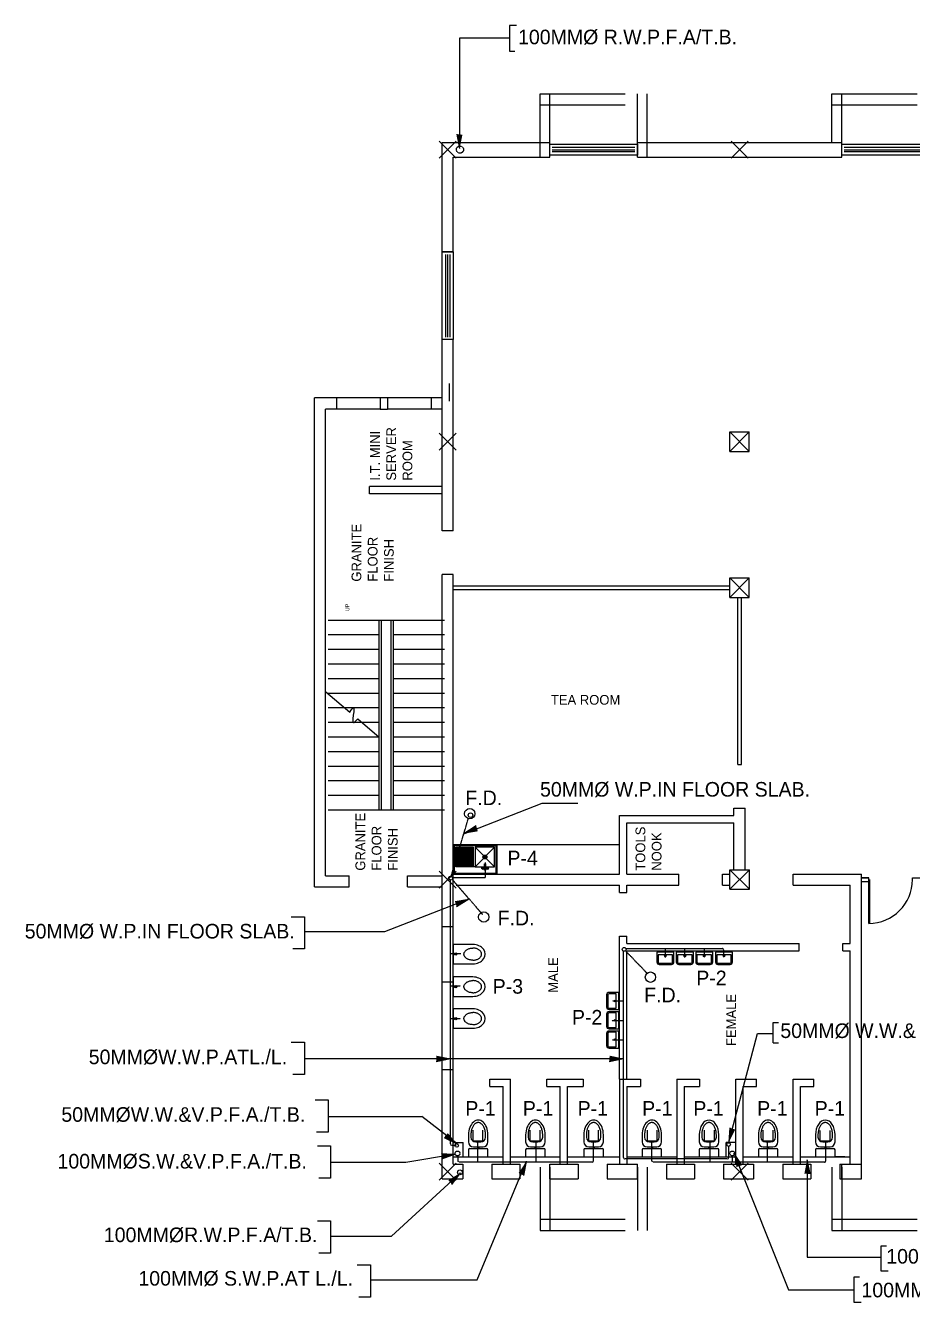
# Model space of a CAD drawing. Extents: x -2017610 to 288295, y -481381 to 250994.
# Drawn here: x 20027 to 38262, y -133521 to -107278 of the extents above; entities that cross this region are included whole.
import ezdxf

# ---------------------------------------------------------------- set-up
doc = ezdxf.new("R2010")
doc.units = 0
doc.header["$LTSCALE"] = 7
doc.header["$MEASUREMENT"] = 0
doc.linetypes.add('DASHED2', pattern=[0.375, 0.25, -0.125])
doc.linetypes.add('HIDDEN', pattern=[0.375, 0.25, -0.125])
doc.layers.get('0').update_dxf_attribs({"linetype": 'CONTINUOUS'})
for name, color, linetype in [('DIM', 1, 'CONTINUOUS'), ('DOORS', 8, 'CONTINUOUS'), ('DRAINAGE', 6, 'CONTINUOUS'), ('FIXTURES', 7, 'CONTINUOUS'), ('GRIDLINES', 8, 'DASHED2'), ('HANDRAILS', 8, 'CONTINUOUS'), ('LAYER1', 8, 'CONTINUOUS'), ('LAYER2', 8, 'CONTINUOUS'), ('LAYER4', 8, 'CONTINUOUS'), ('LAYER5', 8, 'CONTINUOUS'), ('SUPERVISOR_S_SEAT', 8, 'CONTINUOUS'), ('TEXT', 8, 'CONTINUOUS'), ('TEXT3', 8, 'CONTINUOUS'), ('WALLS', 8, 'CONTINUOUS'), ('WIN_DOORS', 8, 'CONTINUOUS'), ('WINDOWS_DOORS', 8, 'CONTINUOUS')]:
    doc.layers.add(name, color=color, linetype=linetype)
doc.styles.add('LUCY', font='lsansi.ttf')
doc.styles.add('STYLUS', font='stylu.ttf')

# ---------------------------------------------------------------- blocks, each defined once
blk = doc.blocks.new('W1800')
at = {"layer": 'WINDOWS_DOORS'}
for p, q in [((0, -1800), (0, 0)), ((0, 0), (230, 0)), ((230, 0), (230, -1800)), ((69, -1750), (69, -50)), ((114, -50), (114, -1750)), ((161, -1750), (161, -50)), ((230, -1800), (0, -1800))]:
    blk.add_line(p, q, dxfattribs=at)
blk = doc.blocks.new('STEP_ARROW')
at = {"layer": 'TEXT', "insert": (4454, 51), "char_height": 80, "width": 68, "attachment_point": 7}
blk.add_mtext('{\\fStylus BT|b0|i0|c0|p34;UP}', dxfattribs=at)
blk = doc.blocks.new('STEP_CUT')
at = {"layer": 'HANDRAILS', "linetype": 'CONTINUOUS'}
for p, q in [((333, 571), (-86, 79)), ((-225, -85), (-599, -524))]:
    blk.add_line(p, q, dxfattribs=at)
for points, knots in [([(-224, 17), (-266, 20), (-337, 17), (-265, -49), (-225, -85)], [321.725709, 321.725709, 321.725709, 321.725709, 418.129398, 535.034836, 535.034836, 535.034836, 535.034836]), ([(-86, 79), (-42, 49), (80, -36), (-134, 10), (-224, 17)], [0, 0, 0, 0, 115.30598, 321.725709, 321.725709, 321.725709, 321.725709])]:
    blk.add_open_spline(points, degree=3, knots=knots, dxfattribs=at)
blk = doc.blocks.new('WC')
for p, q in [((0, 458), (0, 308)), ((50, 458), (50, 408)), ((150, 308), (250, 308)), ((350, 408), (350, 458)), ((400, 308), (400, 458)), ((0, 150), (0, 0)), ((0, 0), (400, 0)), ((25, 175), (375, 175)), ((100, 208), (300, 208)), ((190, 208), (190, 175)), ((210, 208), (210, 175)), ((400, 0), (400, 150))]:
    blk.add_line(p, q)
for centre, radius, start, end in [((100, 308), 100, 180, 270), ((150, 408), 100, 180, 270), ((250, 408), 100, 270, 0), ((300, 308), 100, 270, 0), ((300, 308), 100, 270, 0), ((25, 150), 25, 90, 180), ((375, 150), 25, 360, 90)]:
    blk.add_arc(centre, radius, start, end)
blk.add_ellipse((200, 458), major_axis=(0, 300), ratio=0.666667, start_param=4.712389, end_param=7.853982)
blk.add_open_spline([(350, 458), (350, 466), (350, 474), (348, 496), (347, 510), (342, 537), (339, 551), (332, 576), (327, 588), (318, 611), (312, 622), (301, 641), (294, 650), (283, 665), (277, 670), (266, 681), (261, 685), (250, 693), (244, 696), (233, 701), (228, 703), (217, 706), (212, 707), (201, 708), (196, 708), (185, 706), (180, 705), (169, 702), (163, 700), (152, 694), (147, 691), (136, 682), (130, 678), (119, 667), (114, 661), (104, 647), (99, 640), (89, 624), (85, 616), (77, 598), (73, 589), (66, 569), (63, 559), (58, 538), (56, 527), (53, 506), (52, 494), (50, 475), (50, 466), (50, 458)], degree=3, knots=[4.712389, 4.712389, 4.712389, 4.712389, 4.805294, 4.805294, 4.96378, 4.96378, 5.122267, 5.122267, 5.280753, 5.280753, 5.439239, 5.439239, 5.597725, 5.597725, 5.724795, 5.724795, 5.851866, 5.851866, 5.978936, 5.978936, 6.106006, 6.106006, 6.233076, 6.233076, 6.360146, 6.360146, 6.487216, 6.487216, 6.614287, 6.614287, 6.741357, 6.741357, 6.868427, 6.868427, 6.995497, 6.995497, 7.122567, 7.122567, 7.249638, 7.249638, 7.376708, 7.376708, 7.503778, 7.503778, 7.630848, 7.630848, 7.757918, 7.757918, 7.853982, 7.853982, 7.853982, 7.853982])
blk = doc.blocks.new('BIDET')
for p, q in [((0, 400), (0, 0)), ((400, 0), (400, 400)), ((0, 0), (400, 0)), ((0, 0), (200, 0)), ((0, 0), (200, 0))]:
    blk.add_line(p, q)
for radius in [23.9, 18.9, 13.9]:
    blk.add_circle((200, 50), radius)
blk.add_ellipse((200, 400), major_axis=(0, 256), ratio=0.780874, start_param=4.712389, end_param=7.853982)
for points in [[(325, 400), (325, 406), (325, 413), (323, 429), (322, 439), (318, 459), (316, 469), (309, 487), (306, 496), (298, 512), (293, 520), (284, 534), (279, 540), (268, 551), (263, 556), (252, 564), (246, 568), (235, 574), (229, 576), (218, 579), (213, 580), (202, 581), (197, 581), (186, 580), (180, 579), (169, 576), (164, 573), (153, 567), (147, 564), (136, 555), (131, 550), (120, 538), (115, 532), (106, 518), (101, 510), (93, 494), (90, 485), (84, 466), (81, 457), (78, 437), (76, 427), (75, 411), (75, 406), (75, 400)], [(325, 400), (325, 394), (325, 387), (323, 371), (322, 361), (318, 341), (316, 331), (309, 313), (306, 304), (298, 288), (293, 280), (284, 266), (279, 260), (268, 249), (263, 244), (252, 236), (246, 232), (235, 226), (229, 224), (218, 221), (213, 220), (202, 219), (197, 219), (186, 220), (180, 221), (169, 224), (164, 227), (153, 233), (147, 236), (136, 245), (131, 250), (120, 262), (115, 268), (106, 282), (101, 290), (93, 306), (90, 315), (84, 334), (81, 343), (78, 363), (76, 373), (75, 389), (75, 394), (75, 400)]]:
    blk.add_open_spline(points, degree=3, knots=[4.712389, 4.712389, 4.712389, 4.712389, 4.809848, 4.809848, 4.965569, 4.965569, 5.121291, 5.121291, 5.277012, 5.277012, 5.432733, 5.432733, 5.588455, 5.588455, 5.744176, 5.744176, 5.899897, 5.899897, 6.055619, 6.055619, 6.21134, 6.21134, 6.367061, 6.367061, 6.522783, 6.522783, 6.678504, 6.678504, 6.834226, 6.834226, 6.989947, 6.989947, 7.145668, 7.145668, 7.30139, 7.30139, 7.457111, 7.457111, 7.612832, 7.612832, 7.768554, 7.768554, 7.853982, 7.853982, 7.853982, 7.853982])
blk = doc.blocks.new('900_DOOR_2')
at = {"layer": 'LAYER5'}
for p, q in [((900, 20), (0, 20)), ((900, 0), (0, 0))]:
    blk.add_line(p, q, dxfattribs=at)
blk.add_arc((0, 0), 900, 0, 90, dxfattribs=at)
blk = doc.blocks.new('SINK900')
for p, q in [((0, 600), (0, 0)), ((900, 600), (0, 600)), ((0, 600), (50, 600)), ((0, 600), (100, 600)), ((20, 580), (20, 20)), ((880, 580), (20, 580)), ((880, 20), (880, 580)), ((900, 0), (900, 600)), ((450, 450), (50, 50)), ((50, 450), (450, 50)), ((50, 450), (50, 50)), ((450, 450), (50, 450)), ((168, 489), (325, 489)), ((230, 518), (230, 390)), ((230, 518), (260, 518)), ((260, 390), (230, 390)), ((260, 518), (260, 390)), ((450, 50), (450, 450)), ((450, 50), (450, 450)), ((450, 450), (850, 450)), ((490, 50), (490, 450)), ((490, 425), (850, 425)), ((490, 400), (850, 400)), ((490, 375), (850, 375)), ((490, 350), (850, 350)), ((490, 325), (850, 325)), ((490, 300), (850, 300)), ((490, 275), (850, 275)), ((850, 450), (850, 50)), ((0, 0), (900, 0)), ((20, 20), (880, 20)), ((50, 50), (450, 50)), ((850, 250), (490, 250)), ((850, 225), (490, 225)), ((850, 225), (490, 225)), ((850, 200), (490, 200)), ((850, 175), (490, 175)), ((850, 150), (490, 150)), ((850, 125), (490, 125)), ((850, 100), (490, 100)), ((850, 75), (490, 75)), ((850, 50), (490, 50))]:
    blk.add_line(p, q)
for centre, radius in [((197, 485), 20), ((250, 250), 40), ((250, 250), 30), ((288, 485), 20)]:
    blk.add_circle(centre, radius)
blk = doc.blocks.new('BASIN350')
for p, q in [((0, 200), (0, 0)), ((0, 0), (350, 0)), ((25, 200), (25, 50)), ((25, 50), (325, 50)), ((300, 250), (50, 250)), ((300, 225), (50, 225)), ((325, 50), (325, 200)), ((350, 0), (350, 200))]:
    blk.add_line(p, q)
for radius in [17.4, 12.4]:
    blk.add_circle((175, 75), radius)
for centre, radius, start, end in [((50, 200), 50, 90, 180), ((50, 200), 25, 90, 180), ((300, 200), 50, 0, 90), ((300, 200), 25, 360, 90)]:
    blk.add_arc(centre, radius, start, end)

msp = doc.modelspace()

# ---------------------------------------------------------------- linework, layer by layer
at = {"layer": 'DRAINAGE', "color": 6, "linetype": 'HIDDEN'}
for p, q in [((28775.2, -124773.7), (29130.7, -123577.7)), ((29476.7, -124476.5), (29476.7, -124789)), ((28762.4, -130261.2), (28762.4, -124839.4)), ((28795.8, -124824.2), (29420.1, -125544)), ((28800.9, -124785.5), (29476.7, -124785.5)), ((28771.3, -126350.3), (28979.3, -126350.3)), ((32321.6, -130539.6), (32321.6, -126301)), ((32360.7, -126293.2), (32806.6, -126754.9)), ((32368.9, -126245.5), (34350.2, -126245.5)), ((33176.1, -126251.8), (33176.1, -126432.3)), ((33577.3, -126250.5), (33577.3, -126431)), ((33978.9, -126249.3), (33978.9, -126429.8)), ((34380.2, -126275.5), (34380.2, -126422.8)), ((28762.4, -127015.7), (28970.4, -127015.7)), ((32096.7, -127321.1), (32321.6, -127321.1)), ((28765, -127681.8), (28973, -127681.8)), ((32082.5, -127723.7), (32319.1, -127723.7)), ((32089.6, -128123.9), (32326.2, -128123.9)), ((28792.4, -130291.2), (28879.5, -130291.2)), ((34484.2, -130539.6), (34484.2, -130307.5)), ((34454.2, -130569.6), (32351.6, -130569.6))]:
    msp.add_line(p, q, dxfattribs=at)
at = {"layer": 'DRAINAGE', "color": 3, "linetype": 'HIDDEN'}
for p, q in [((29229.1, -130195.8), (29229.1, -129982.1)), ((29432.4, -130195.8), (29432.4, -129982.1)), ((30404.2, -130195.8), (30404.2, -129982.1)), ((30607.5, -130195.8), (30607.5, -129982.1)), ((31605.3, -130195.8), (31605.3, -129982.1)), ((31808.6, -130195.8), (31808.6, -129982.1)), ((32812.5, -130195.8), (32812.5, -129982.1)), ((33015.8, -130195.8), (33015.8, -129982.1)), ((33985.9, -130195.8), (33985.9, -129982.1)), ((34189.2, -130195.8), (34189.2, -129982.1)), ((35192.7, -130195.8), (35192.7, -129982.1)), ((35396, -130195.8), (35396, -129982.1)), ((36366.5, -130200.8), (36366.5, -129987.2)), ((36569.8, -130200.8), (36569.8, -129987.2)), ((29229.1, -130195.8), (29432.4, -130195.8)), ((29326.3, -130636.9), (29326.3, -130195.8)), ((30404.2, -130195.8), (30607.5, -130195.8)), ((30522.7, -130636.9), (30522.7, -130195.8)), ((31605.3, -130195.8), (31808.6, -130195.8)), ((31707.2, -130606.9), (31707.2, -130195.8)), ((32812.5, -130195.8), (33015.8, -130195.8)), ((32903.6, -130606.9), (32903.6, -130195.8)), ((33985.9, -130195.8), (34189.2, -130195.8)), ((34100.1, -130636.9), (34100.1, -130195.8)), ((35192.7, -130195.8), (35396, -130195.8)), ((35284.6, -130636.9), (35284.6, -130195.8)), ((36366.8, -130200.8), (36570.1, -130200.8)), ((36481, -130606.9), (36481, -130200.8)), ((28915.2, -130499.9), (28915.2, -130606.9)), ((31677.2, -130636.9), (28945.2, -130636.9)), ((36451, -130636.9), (32933.6, -130636.9)), ((34555.2, -130504.1), (34555.2, -130636.9))]:
    msp.add_line(p, q, dxfattribs=at)
at = {"layer": 'DRAINAGE', "color": 6, "linetype": 'HIDDEN'}
for centre, radius in [((28958.9, -109828.3), 72.8), ((28764.9, -124800.4), 39)]:
    msp.add_circle(centre, radius, dxfattribs=at)
at = {"layer": 'DRAINAGE', "color": 6}
for centre, radius in [((28891.8, -130293.6), 37.5), ((34483.5, -130276.3), 37.5), ((28958.4, -130846.7), 50)]:
    msp.add_circle(centre, radius, dxfattribs=at)
at = {"layer": 'DRAINAGE', "color": 3, "linetype": 'HIDDEN'}
for centre in [(28908.2, -130458.1), (34557.4, -130458.1)]:
    msp.add_circle(centre, 50, dxfattribs=at)
at = {"layer": 'DRAINAGE', "color": 6, "linetype": 'HIDDEN'}
for centre, start, end in [((34350.2, -126275.5), 360, 90), ((28792.4, -130261.2), 180, 270), ((32351.6, -130539.6), 180, 270), ((34454.2, -130539.6), 270, 0)]:
    msp.add_arc(centre, 30, start, end, dxfattribs=at)
at = {"layer": 'DRAINAGE', "color": 3, "linetype": 'HIDDEN'}
for centre, start, end in [((28945.2, -130606.9), 180, 270), ((31677.2, -130606.9), 270, 360), ((32933.6, -130606.9), 180, 270), ((36451, -130606.9), 270, 0)]:
    msp.add_arc(centre, 30, start, end, dxfattribs=at)
at = {"layer": 'FIXTURES'}
for p, q in [((32242.4, -124115.5), (28822.4, -124115.5)), ((33879.9, -130072.9), (33879.9, -130222.9)), ((33929.9, -130072.9), (33929.9, -130122.9)), ((34229.9, -130122.9), (34229.9, -130072.9)), ((34279.9, -130222.9), (34279.9, -130072.9)), ((36269.9, -130072.9), (36269.9, -130222.9)), ((36319.9, -130072.9), (36319.9, -130122.9)), ((36619.9, -130122.9), (36619.9, -130072.9)), ((36669.9, -130222.9), (36669.9, -130072.9)), ((33879.9, -130380.5), (33879.9, -130530.5)), ((33904.9, -130355.5), (34254.9, -130355.5)), ((33979.9, -130322.9), (34179.9, -130322.9)), ((34029.9, -130222.9), (34129.9, -130222.9)), ((34069.9, -130322.9), (34069.9, -130355.5)), ((34089.9, -130322.9), (34089.9, -130355.5)), ((34279.9, -130530.5), (34279.9, -130380.5)), ((36269.9, -130380.5), (36269.9, -130530.5)), ((36294.9, -130355.5), (36644.9, -130355.5)), ((36369.9, -130322.9), (36569.9, -130322.9)), ((36419.9, -130222.9), (36519.9, -130222.9)), ((36459.9, -130322.9), (36459.9, -130355.5)), ((36479.9, -130322.9), (36479.9, -130355.5)), ((36669.9, -130530.5), (36669.9, -130380.5)), ((33879.9, -130530.5), (34279.9, -130530.5)), ((36269.9, -130530.5), (36669.9, -130530.5))]:
    msp.add_line(p, q, dxfattribs=at)
for centre, radius in [((29159.7, -123475.4), 106.3), ((29175.2, -123505.1), 46.8), ((29446.9, -125599), 106.3), ((32876.1, -126835.4), 106.3)]:
    msp.add_circle(centre, radius, dxfattribs=at)
for centre, radius, start, end in [((34029.9, -130122.9), 100, 180, 270), ((34129.9, -130122.9), 100, 270, 0), ((36419.9, -130122.9), 100, 180, 270), ((36519.9, -130122.9), 100, 270, 0), ((33979.9, -130222.9), 100, 180, 270), ((33904.9, -130380.5), 25, 90, 180), ((34179.9, -130222.9), 100, 270, 0), ((34179.9, -130222.9), 100, 270, 0), ((34254.9, -130380.5), 25, 0, 90), ((36369.9, -130222.9), 100, 180, 270), ((36294.9, -130380.5), 25, 90, 180), ((36569.9, -130222.9), 100, 270, 0), ((36569.9, -130222.9), 100, 270, 0), ((36644.9, -130380.5), 25, 0, 90)]:
    msp.add_arc(centre, radius, start, end, dxfattribs=at)
for centre in [(34079.9, -130072.9), (36469.9, -130072.9)]:
    msp.add_ellipse(centre, major_axis=(0, 300), ratio=0.6666667, start_param=4.712389, end_param=7.8539816, dxfattribs=at)
for points in [[(34229.9, -130072.9), (34229.9, -130064.7), (34229.6, -130056.4), (34228.2, -130034.2), (34226.6, -130020.3), (34222, -129993.2), (34218.9, -129980), (34211.6, -129954.6), (34207.3, -129942.5), (34197.5, -129919.6), (34192.1, -129908.9), (34180.5, -129889.3), (34174.2, -129880.3), (34162.5, -129865.9), (34157.1, -129860.1), (34146.2, -129849.9), (34140.6, -129845.4), (34129.5, -129837.7), (34124, -129834.5), (34113, -129829.4), (34107.5, -129827.4), (34096.8, -129824.5), (34091.4, -129823.6), (34080.8, -129822.8), (34075.5, -129822.9), (34064.9, -129824.1), (34059.6, -129825.2), (34048.7, -129828.6), (34043.3, -129830.8), (34032.2, -129836.5), (34026.7, -129840), (34015.6, -129848.2), (34010.1, -129852.9), (33999.2, -129863.7), (33993.9, -129869.8), (33983.6, -129883.1), (33978.6, -129890.4), (33969.2, -129906.1), (33964.8, -129914.5), (33956.6, -129932.3), (33952.8, -129941.7), (33946.1, -129961.2), (33943.1, -129971.4), (33938, -129992.3), (33935.9, -130003.1), (33932.6, -130025), (33931.4, -130036.1), (33930.1, -130055.9), (33929.9, -130064.4), (33929.9, -130072.9)], [(36619.9, -130072.9), (36619.9, -130064.7), (36619.6, -130056.4), (36618.2, -130034.2), (36616.6, -130020.3), (36612, -129993.2), (36608.9, -129980), (36601.6, -129954.6), (36597.3, -129942.5), (36587.5, -129919.6), (36582.1, -129908.9), (36570.5, -129889.3), (36564.2, -129880.3), (36552.5, -129865.9), (36547.1, -129860.1), (36536.2, -129849.9), (36530.6, -129845.4), (36519.5, -129837.7), (36514, -129834.5), (36503, -129829.4), (36497.5, -129827.4), (36486.8, -129824.5), (36481.4, -129823.6), (36470.8, -129822.8), (36465.5, -129822.9), (36454.9, -129824.1), (36449.6, -129825.2), (36438.7, -129828.6), (36433.3, -129830.8), (36422.2, -129836.5), (36416.7, -129840), (36405.6, -129848.2), (36400.1, -129852.9), (36389.2, -129863.7), (36383.9, -129869.8), (36373.6, -129883.1), (36368.6, -129890.4), (36359.2, -129906.1), (36354.8, -129914.5), (36346.6, -129932.3), (36342.8, -129941.7), (36336.1, -129961.2), (36333.1, -129971.4), (36328, -129992.3), (36325.9, -130003.1), (36322.6, -130025), (36321.4, -130036.1), (36320.1, -130055.9), (36319.9, -130064.4), (36319.9, -130072.9)]]:
    msp.add_open_spline(points, degree=3, knots=[4.712389, 4.712389, 4.712389, 4.712389, 4.8052943, 4.8052943, 4.9637805, 4.9637805, 5.1222667, 5.1222667, 5.2807528, 5.2807528, 5.439239, 5.439239, 5.5977252, 5.5977252, 5.7247954, 5.7247954, 5.8518656, 5.8518656, 5.9789357, 5.9789357, 6.1060059, 6.1060059, 6.2330761, 6.2330761, 6.3601463, 6.3601463, 6.4872164, 6.4872164, 6.6142866, 6.6142866, 6.7413568, 6.7413568, 6.868427, 6.868427, 6.9954972, 6.9954972, 7.1225673, 7.1225673, 7.2496375, 7.2496375, 7.3767077, 7.3767077, 7.5037779, 7.5037779, 7.630848, 7.630848, 7.7579182, 7.7579182, 7.8539816, 7.8539816, 7.8539816, 7.8539816], dxfattribs=at)
at = {"layer": 'GRIDLINES', "color": 206, "linetype": 'CONTINUOUS', "ltscale": 3000}
for p, q in [((34669.9, -122465.5), (34746.1, -122465.5)), ((37212.4, -124790.5), (37362.4, -124790.5)), ((37212.4, -124793), (37362.4, -124793)), ((37212.4, -124868), (37362.4, -124868)), ((37362.4, -124868), (37362.4, -124793)), ((38262.4, -124868), (38262.4, -124793))]:
    msp.add_line(p, q, dxfattribs=at)
at = {"layer": 'HANDRAILS'}
for p, q in [((27298.4, -123402.8), (27298.4, -119502.8)), ((27348.4, -123402.8), (27348.4, -119502.8)), ((27543.4, -123402.8), (27543.4, -119502.8)), ((27593.4, -123402.8), (27593.4, -119502.8))]:
    msp.add_line(p, q, dxfattribs=at)
at = {"layer": 'LAYER1'}
for p, q in [((28532.4, -109655.5), (28882.4, -110005.5)), ((28882.4, -109655.5), (28532.4, -110005.5)), ((34532.4, -109655.5), (34882.4, -110005.5)), ((34882.4, -109655.5), (34532.4, -110005.5)), ((28532.4, -115655.5), (28882.4, -116005.5)), ((28882.4, -115655.5), (28532.4, -116005.5)), ((34507.4, -115630.5), (34907.4, -116030.5)), ((34507.4, -116030.5), (34907.4, -115630.5)), ((28643.4, -119502.8), (26248.4, -119502.8)), ((27298.4, -119802.8), (26248.4, -119802.8)), ((28643.4, -119802.8), (27593.4, -119802.8)), ((27298.4, -120102.8), (26248.4, -120102.8)), ((28643.4, -120102.8), (27593.4, -120102.8)), ((27298.4, -120402.8), (26248.4, -120402.8)), ((28643.4, -120402.8), (27593.4, -120402.8)), ((27298.4, -120702.8), (26248.4, -120702.8)), ((28643.4, -120702.8), (27593.4, -120702.8)), ((27298.4, -121002.8), (26248.4, -121002.8)), ((28643.4, -121002.8), (27593.4, -121002.8)), ((26593.2, -121302.8), (26248.4, -121302.8)), ((27298.4, -121302.8), (26593.2, -121302.8)), ((28643.4, -121302.8), (27593.4, -121302.8)), ((26945.7, -121602.8), (26248.4, -121602.8)), ((27298.4, -121602.8), (26945.7, -121602.8)), ((28643.4, -121602.8), (27593.4, -121602.8)), ((27298.4, -121902.8), (26248.4, -121902.8)), ((28643.4, -121902.8), (27593.4, -121902.8)), ((27298.4, -122202.8), (26248.4, -122202.8)), ((28643.4, -122202.8), (27593.4, -122202.8)), ((27298.4, -122502.8), (26248.4, -122502.8)), ((28643.4, -122502.8), (27593.4, -122502.8)), ((27298.4, -122802.8), (26248.4, -122802.8)), ((28643.4, -122802.8), (27593.4, -122802.8)), ((27298.4, -123102.8), (26248.4, -123102.8)), ((28643.4, -123102.8), (27593.4, -123102.8)), ((28643.4, -123402.8), (26248.4, -123402.8)), ((34510.1, -124627.7), (34910.1, -125027.7)), ((34510.1, -125027.7), (34910.1, -124627.7)), ((28532.4, -124655.5), (28882.4, -125005.5)), ((28882.4, -124655.5), (28532.4, -125005.5)), ((28532.4, -130655.5), (28882.4, -131005.5)), ((28882.4, -130655.5), (28532.4, -131005.5)), ((34532.4, -130655.5), (34882.4, -131005.5)), ((34882.4, -130655.5), (34532.4, -131005.5))]:
    msp.add_line(p, q, dxfattribs=at)
at = {"layer": 'LAYER2'}
for p, q in [((34507.4, -115630.5), (34907.4, -115630.5)), ((34507.4, -116030.5), (34507.4, -115630.5)), ((34907.4, -116030.5), (34907.4, -115630.5)), ((34507.4, -116030.5), (34907.4, -116030.5)), ((34510.1, -124627.7), (34910.1, -124627.7)), ((34510.1, -125027.7), (34510.1, -124627.7)), ((34910.1, -125027.7), (34910.1, -124627.7)), ((34510.1, -125027.7), (34910.1, -125027.7))]:
    msp.add_line(p, q, dxfattribs=at)
at = {"layer": 'LAYER4', "linetype": 'DASHED2', "ltscale": 1000}
for p, q in [((30607.4, -108680.5), (32807.4, -108680.5)), ((30607.4, -109980.5), (30607.4, -108680.5)), ((30807.4, -109980.5), (30807.4, -108680.5)), ((32607.4, -109980.5), (32607.4, -108680.5)), ((32807.4, -109980.5), (32807.4, -108680.5)), ((36607.4, -108680.5), (38807.4, -108680.5)), ((36607.4, -109680.5), (36607.4, -108680.5)), ((36807.4, -109980.5), (36807.4, -108680.5)), ((30607.4, -108910.5), (32807.4, -108910.5)), ((36607.4, -108910.5), (38807.4, -108910.5))]:
    msp.add_line(p, q, dxfattribs=at)
at = {"layer": 'LAYER4', "color": 8, "linetype": 'DASHED2', "ltscale": 1000}
for p, q in [((30607.4, -130740.5), (30607.4, -132040.5)), ((30807.4, -130740.5), (30807.4, -132040.5)), ((32607.4, -130740.5), (32607.4, -132040.5)), ((32807.4, -130740.5), (32807.4, -132040.5)), ((36607.4, -130740.5), (36607.4, -132040.5)), ((36807.4, -130740.5), (36807.4, -132040.5)), ((30607.4, -131810.5), (32807.4, -131810.5)), ((36607.4, -131810.5), (38807.4, -131810.5)), ((30607.4, -132040.5), (32807.4, -132040.5)), ((36607.4, -132040.5), (38807.4, -132040.5))]:
    msp.add_line(p, q, dxfattribs=at)
at = {"layer": 'TEXT3', "color": 1}
for p, q in [((30120.5, -107278.1), (29979.2, -107278.1)), ((29979.2, -107278.1), (29979.2, -107802.2)), ((28950.3, -107540.1), (28950.3, -109723)), ((29979.2, -107540.1), (28950.3, -107540.1)), ((29979.2, -107802.2), (30088.2, -107802.2)), ((28894.1, -109512.7), (28952.2, -109805.8)), ((28734.7, -114637.6), (28734.7, -114998.5)), ((29038.8, -123886.9), (30649.5, -123258.8)), ((30649.5, -123258.8), (31383.3, -123258.8)), ((29290.7, -123726.2), (29038.8, -123886.9)), ((27413.7, -125894.4), (29143.1, -125224.6)), ((28890.9, -125384.7), (29143.1, -125224.6)), ((25490.8, -125592.1), (25760.2, -125592.1)), ((25760.2, -125592.1), (25760.2, -126256.4)), ((25760.2, -125894.4), (27413.7, -125894.4)), ((25760.2, -126256.4), (25523.1, -126256.4)), ((35397.4, -128187.2), (35397.4, -127769.7)), ((35397.4, -127769.7), (35508.5, -127769.7)), ((34488.2, -130228.6), (35077.3, -127996.2)), ((35077.3, -127996.2), (35397.4, -127996.2)), ((25490.8, -128170.3), (25760.2, -128170.3)), ((25760.2, -128170.3), (25760.2, -128834.6)), ((35397.4, -128187.2), (35508.5, -128187.2)), ((25760.2, -128507.5), (32321.6, -128507.5)), ((28469.3, -128565.6), (28762.4, -128507.5)), ((32028.6, -128565.6), (32321.6, -128507.5)), ((25760.2, -128834.6), (25523.1, -128834.6)), ((25979.1, -129358.4), (26248.5, -129358.4)), ((26248.5, -129358.4), (26248.5, -130022.7)), ((26248.5, -129695.6), (28177.2, -129695.6)), ((28898.8, -130263.5), (28177.2, -129695.6)), ((26248.5, -130022.7), (26011.4, -130022.7)), ((28632.6, -130128), (28898.8, -130263.5)), ((34506.8, -129930.4), (34488.2, -130228.6)), ((26027.6, -130300.5), (26296.9, -130300.5)), ((26296.9, -130300.5), (26296.9, -130964.7)), ((26296.9, -130637.6), (27847.9, -130637.6)), ((27847.9, -130637.6), (28864.2, -130464.9)), ((28585, -130571.4), (28864.2, -130464.9)), ((29315.1, -133053.6), (30328.3, -130617.5)), ((30269.4, -130910.4), (30328.3, -130617.5)), ((34754.1, -130700.7), (34591.4, -130450.2)), ((34613.3, -130497), (35716.1, -133258.6)), ((36097.9, -130586.6), (36097.9, -132592.7)), ((36156.1, -130879.7), (36097.9, -130586.6)), ((27550.8, -132159.4), (28971, -130856.1)), ((28794.4, -131097.1), (28971, -130856.1)), ((26296.9, -130964.7), (26059.9, -130964.7)), ((26027.6, -131845.1), (26296.9, -131845.1)), ((26296.9, -131845.1), (26296.9, -132509.4)), ((26296.9, -132159.4), (27550.8, -132159.4)), ((26296.9, -132509.4), (26059.9, -132509.4)), ((37620.5, -132878.1), (37620.5, -132354.1)), ((37620.5, -132354.1), (37729.5, -132354.1)), ((26848.2, -132745.5), (27117.6, -132745.5)), ((27117.6, -132745.5), (27117.6, -133409.8)), ((36097.9, -132592.7), (37620.5, -132592.7)), ((37063.6, -133520.6), (37063.6, -132996.6)), ((37063.6, -132996.6), (37172.6, -132996.6)), ((37761.8, -132878.1), (37620.5, -132878.1)), ((27117.6, -133053.6), (29315.1, -133053.6)), ((35716.1, -133258.6), (37063.6, -133258.6)), ((27117.6, -133409.8), (26880.5, -133409.8)), ((37204.9, -133520.6), (37063.6, -133520.6))]:
    msp.add_line(p, q, dxfattribs=at)
at = {"layer": 'TEXT3', "color": 6}
msp.add_circle((32334.6, -126264.2), 39, dxfattribs=at)
at = {"layer": 'TEXT3', "color": 1}
for points in [[(29010.4, -109519.5), (28952.2, -109805.8), (28894.1, -109512.7)], [(29326.6, -123837), (29038.8, -123886.9), (29290.7, -123726.2)], [(28855.2, -125273.8), (29143.1, -125224.6), (28890.9, -125384.7)], [(28476.1, -128449.3), (28762.4, -128507.5), (28469.3, -128565.6)], [(32035.3, -128449.3), (32321.6, -128507.5), (32028.6, -128565.6)], [(28709.9, -130040.8), (28898.8, -130263.5), (28632.6, -130128)], [(34617.5, -129966.7), (34488.2, -130228.6), (34506.8, -129930.4)], [(28572.2, -130455.5), (28864.2, -130464.9), (28585, -130571.4)], [(30164.6, -130859.5), (30328.3, -130617.5), (30269.4, -130910.4)], [(34643.6, -130737.6), (34591.4, -130450.2), (34754.1, -130700.7)], [(36039.7, -130872.9), (36097.9, -130586.6), (36156.1, -130879.7)], [(28720.7, -131006.8), (28971, -130856.1), (28794.4, -131097.1)]]:
    msp.add_solid(points, dxfattribs=at)
at = {"layer": 'WALLS'}
for p, q in [((28592.4, -109680.5), (30807.4, -109680.5)), ((28592.4, -111930.5), (28592.4, -109680.5)), ((30807.4, -109980.5), (30807.4, -109680.5)), ((32607.4, -109980.5), (32607.4, -109680.5)), ((32607.4, -109680.5), (36807.4, -109680.5)), ((36807.4, -109980.5), (36807.4, -109680.5)), ((28822.4, -109980.5), (30807.4, -109980.5)), ((28822.4, -111930.5), (28822.4, -109980.5)), ((32607.4, -109980.5), (36807.4, -109980.5)), ((28822.4, -111930.5), (28592.4, -111930.5)), ((28822.4, -113730.5), (28592.4, -113730.5)), ((28592.4, -117660.5), (28592.4, -113730.5)), ((28822.4, -117660.5), (28822.4, -113730.5)), ((25967.4, -124980.5), (25967.4, -114930.5)), ((27319.9, -114930.5), (25967.4, -114930.5)), ((26419.9, -114930.5), (26419.9, -115160.5)), ((27469.9, -114930.5), (27319.9, -114930.5)), ((27319.9, -114930.5), (27319.9, -115160.5)), ((28592.4, -114930.5), (27469.9, -114930.5)), ((27469.9, -114930.5), (27469.9, -115160.5)), ((28369.9, -114930.5), (28369.9, -115160.5)), ((26197.4, -124750.5), (26197.4, -115160.5)), ((27319.9, -115160.5), (26197.4, -115160.5)), ((27319.9, -115160.5), (27469.9, -115160.5)), ((28592.4, -115160.5), (27469.9, -115160.5)), ((27097.4, -116900.5), (27097.4, -116750.5)), ((27469.9, -116750.5), (27097.4, -116750.5)), ((28592.4, -116750.5), (27469.9, -116750.5)), ((28592.4, -116900.5), (27097.4, -116900.5)), ((28822.4, -117660.5), (28592.4, -117660.5)), ((28592.4, -124655.5), (28592.4, -118560.5)), ((28822.4, -118560.5), (28592.4, -118560.5)), ((28822.4, -124655.5), (28822.4, -118560.5)), ((28822.4, -118793), (34507.4, -118793)), ((28822.4, -118868), (34507.4, -118868)), ((34507.4, -118630.5), (34907.4, -118630.5)), ((34507.4, -119030.5), (34507.4, -118630.5)), ((34507.4, -118630.5), (34907.4, -119030.5)), ((34507.4, -119030.5), (34907.4, -118630.5)), ((34907.4, -119030.5), (34907.4, -118630.5)), ((34507.4, -119030.5), (34907.4, -119030.5)), ((34669.9, -122465.5), (34669.9, -119030.5)), ((34744.9, -122465.5), (34744.9, -119030.5)), ((32242.4, -123515.5), (34592.4, -123515.5)), ((32242.4, -124715.5), (32242.4, -123515.5)), ((34592.4, -123515.5), (34592.4, -123365.5)), ((34592.4, -123365.5), (34822.4, -123365.5)), ((34822.4, -124627.7), (34822.4, -123365.5)), ((32392.4, -124715.5), (32392.4, -123665.5)), ((32392.4, -123665.5), (34592.4, -123665.5)), ((34592.4, -124627.7), (34592.4, -123665.5)), ((26197.4, -124750.5), (26679.9, -124750.5)), ((26679.9, -124980.5), (26679.9, -124750.5)), ((27879.9, -124980.5), (27879.9, -124750.5)), ((27879.9, -124750.5), (28592.4, -124750.5)), ((28592.4, -125793), (28592.4, -124655.5)), ((28822.4, -125793), (28822.4, -124655.5)), ((28882.4, -124715.5), (32242.4, -124715.5)), ((32392.4, -124715.5), (33460.1, -124715.5)), ((33460.1, -124945.5), (33460.1, -124715.5)), ((34360.1, -124945.5), (34360.1, -124715.5)), ((34360.1, -124715.5), (34510.1, -124715.5)), ((35810.1, -124715.5), (37212.4, -124715.5)), ((35810.1, -124945.5), (35810.1, -124715.5)), ((37212.4, -130980.5), (37212.4, -124715.5)), ((38262.4, -124793), (40507.4, -124793)), ((25967.4, -124980.5), (26679.9, -124980.5)), ((27879.9, -124980.5), (28592.4, -124980.5)), ((28882.4, -124945.5), (32242.4, -124945.5)), ((32242.4, -125095.5), (32242.4, -124945.5)), ((32242.4, -125095.5), (32392.4, -125095.5)), ((32392.4, -125095.5), (32392.4, -124945.5)), ((32392.4, -124945.5), (33460.1, -124945.5)), ((34360.1, -124945.5), (34510.1, -124945.5)), ((35810.1, -124945.5), (36982.4, -124945.5)), ((36982.4, -126145.5), (36982.4, -124945.5)), ((28592.4, -128730.5), (28592.4, -125793)), ((28592.4, -125793), (28822.4, -125793)), ((28592.4, -125793), (28822.4, -125793)), ((28822.4, -128730.5), (28822.4, -125793)), ((32242.4, -126145.5), (32242.4, -125995.5)), ((32242.4, -125995.5), (32392.4, -125995.5)), ((32242.4, -128930.5), (32242.4, -126145.5)), ((32242.4, -128930.5), (32242.4, -126145.5)), ((32392.4, -126145.5), (32392.4, -125995.5)), ((32392.4, -126145.5), (35932.4, -126145.5)), ((35932.4, -126295.5), (35932.4, -126145.5)), ((36832.4, -126295.5), (36832.4, -126145.5)), ((36832.4, -126145.5), (36982.4, -126145.5)), ((32392.4, -128930.5), (32392.4, -126295.5)), ((32392.4, -126295.5), (35932.4, -126295.5)), ((36832.4, -126295.5), (36982.4, -126295.5)), ((36982.4, -130680.5), (36982.4, -126295.5)), ((28592.4, -126930.5), (28822.4, -126930.5)), ((28592.4, -130980.5), (28592.4, -128730.5)), ((28592.4, -128730.5), (28822.4, -128730.5)), ((28822.4, -130680.5), (28822.4, -128730.5)), ((29572.4, -128930.5), (29997.4, -128930.5)), ((29572.4, -129080.5), (29572.4, -128930.5)), ((29572.4, -129080.5), (29847.4, -129080.5)), ((29847.4, -130680.5), (29847.4, -129080.5)), ((29997.4, -130680.5), (29997.4, -128930.5)), ((30747.4, -129080.5), (30747.4, -128930.5)), ((30747.4, -128930.5), (31172.4, -128930.5)), ((30747.4, -129080.5), (31022.4, -129080.5)), ((31022.4, -130680.5), (31022.4, -129080.5)), ((31172.4, -128930.5), (31492.4, -128930.5)), ((31172.4, -130680.5), (31172.4, -129080.5)), ((31172.4, -129080.5), (31492.4, -129080.5)), ((31492.4, -128930.5), (31492.4, -129080.5)), ((32242.4, -128930.5), (32242.4, -130680.5)), ((32242.4, -128930.5), (32667.4, -128930.5)), ((32392.4, -129080.5), (32392.4, -130680.5)), ((32392.4, -129080.5), (32667.4, -129080.5)), ((32667.4, -128930.5), (32667.4, -129080.5)), ((33417.4, -128930.5), (33417.4, -130680.5)), ((33417.4, -128930.5), (33883.5, -128930.5)), ((33567.4, -129080.5), (33567.4, -130680.5)), ((33567.4, -129080.5), (33883.5, -129080.5)), ((33883.5, -128930.5), (33883.5, -129080.5)), ((34632.4, -130680.5), (34632.4, -128930.5)), ((34632.4, -128930.5), (35057.4, -128930.5)), ((34782.4, -130680.5), (34782.4, -129080.5)), ((34782.4, -129080.5), (35057.4, -129080.5)), ((35057.4, -129080.5), (35057.4, -128930.5)), ((35807.4, -130680.5), (35807.4, -128930.5)), ((35807.4, -128930.5), (36232.4, -128930.5)), ((35957.4, -130680.5), (35957.4, -129080.5)), ((35957.4, -129080.5), (36232.4, -129080.5)), ((36232.4, -129080.5), (36232.4, -128930.5)), ((28822.4, -130230.5), (29022.4, -130230.5)), ((29022.4, -130530.5), (29022.4, -130230.5)), ((34432.4, -130530.5), (34432.4, -130230.5)), ((34632.4, -130230.5), (34432.4, -130230.5)), ((28822.4, -130530.5), (29847.4, -130530.5)), ((28822.4, -130680.5), (29014.9, -130680.5)), ((29014.9, -130680.5), (29014.9, -130980.5)), ((29614.9, -130680.5), (29614.9, -130980.5)), ((29614.9, -130680.5), (30189.9, -130680.5)), ((29997.4, -130530.5), (31022.4, -130530.5)), ((30189.9, -130680.5), (30189.9, -130980.5)), ((30189.9, -130680.5), (30189.9, -130980.5)), ((30807.4, -130980.5), (30807.4, -130680.5)), ((30807.4, -130680.5), (31387.4, -130680.5)), ((31172.4, -130530.5), (32242.4, -130530.5)), ((31387.4, -130680.5), (31387.4, -130980.5)), ((31987.4, -130680.5), (31987.4, -130980.5)), ((31987.4, -130680.5), (32607.4, -130680.5)), ((32392.4, -130530.5), (33417.4, -130530.5)), ((32607.4, -130980.5), (32607.4, -130680.5)), ((33207.4, -130680.5), (33779.9, -130680.5)), ((33207.4, -130680.5), (33207.4, -130980.5)), ((33567.4, -130530.5), (34632.4, -130530.5)), ((33779.9, -130680.5), (33779.9, -130980.5)), ((34379.9, -130680.5), (34379.9, -130980.5)), ((34379.9, -130680.5), (34994.9, -130680.5)), ((34782.4, -130530.5), (35807.4, -130530.5)), ((34994.9, -130680.5), (34994.9, -130980.5)), ((35594.9, -130680.5), (35594.9, -130980.5)), ((35594.9, -130680.5), (36169.9, -130680.5)), ((35957.4, -130530.5), (36982.4, -130530.5)), ((36169.9, -130680.5), (36169.9, -130980.5)), ((36169.9, -130680.5), (36169.9, -130980.5)), ((36872.7, -130530.5), (36672.7, -130530.5)), ((36769.9, -130680.5), (36769.9, -130980.5)), ((36769.9, -130680.5), (37212.4, -130680.5)), ((36807.4, -130980.5), (36807.4, -130680.5)), ((28592.4, -130980.5), (29014.9, -130980.5)), ((29614.9, -130980.5), (30189.9, -130980.5)), ((30807.4, -130980.5), (31387.4, -130980.5)), ((31987.4, -130980.5), (32607.4, -130980.5)), ((33207.4, -130980.5), (33779.9, -130980.5)), ((34379.9, -130980.5), (34994.9, -130980.5)), ((35594.9, -130980.5), (36169.9, -130980.5)), ((36769.9, -130980.5), (37212.4, -130980.5))]:
    msp.add_line(p, q, dxfattribs=at)

# ---------------------------------------------------------------- block references
at = {"layer": 'DIM', "rotation": 89.99999999999999}
for name, p in [('STEP_ARROW', (26735.9, -123768.1)), ('STEP_CUT', (26773.4, -121302.8))]:
    msp.add_blockref(name, p, dxfattribs=at)
at = {"layer": 'FIXTURES'}
for name, p, rotation in [('SINK900', (29722.4, -124115.5), 180.0000000000003), ('BIDET', (28822.4, -126161.8), 270), ('BASIN350', (33357, -126324.7), 180), ('BASIN350', (33757.3, -126324.7), 180), ('BASIN350', (34155.8, -126324.7), 180), ('BASIN350', (34562.5, -126324.7), 180), ('BIDET', (28822.4, -126831), 270), ('BASIN350', (32223.5, -127499.5), 89.99999999999999), ('BIDET', (28822.4, -127486.6), 270), ('BASIN350', (32223.5, -127896.6), 89.99999999999999), ('BASIN350', (32223.5, -128292.4), 89.99999999999999)]:
    msp.add_blockref(name, p, dxfattribs=dict(at, rotation=rotation))
for p in [(29134.9, -130530.5), (30309.9, -130530.5), (31507.4, -130530.5), (32704.9, -130530.5), (35094.9, -130530.5)]:
    msp.add_blockref('WC', p, dxfattribs=at)
at = {"layer": 'SUPERVISOR_S_SEAT', "rotation": 270}
msp.add_blockref('900_DOOR_2', (37362.4, -124830.5), dxfattribs=at)
at = {"layer": 'WIN_DOORS'}
for p, rotation in [((30807.4, -109945.5), 89.99999999999999), ((36807.4, -109945.5), 89.99999999999999), ((28822.4, -113730.5), 180)]:
    msp.add_blockref('W1800', p, dxfattribs=dict(at, rotation=rotation))

# ---------------------------------------------------------------- texts
at = {"layer": 'DOORS', "color": 1, "char_height": 300, "width": 15498, "attachment_point": 1, "style": 'LUCY'}
for s, insert in [('100MM%%c R.W.P.F.A/T.B.', (30153.3, -107363.3)), ('50MM%%c W.P.IN FLOOR SLAB.', (30605.4, -122824.9)), ('F.D.', (29069.4, -123000.2)), ('P-4', (29934.8, -124236.9)), ('F.D.', (29734.2, -125470.9)), ('50MM%%c W.P.IN FLOOR SLAB.', (20011.3, -125740.6)), ('P-2', (33817.1, -126701.6)), ('P-3', (29631.9, -126874.6)), ('F.D.', (32747, -127052.3)), ('P-2', (31261.8, -127508.7)), ('50MM%%c W.W.& V.P.F.A./T.B..', (35545.7, -127785.7)), ('50MM%%cW.W.P.ATL./L.', (21327.1, -128323.9)), ('50MM%%cW.W.&V.P.F.A./T.B.', (20764, -129507.7)), ('P-1', (29069.4, -129382.4)), ('P-1', (30252.2, -129382.4)), ('P-1', (31377.2, -129382.4)), ('P-1', (32704.2, -129382.4)), ('P-1', (33757.2, -129382.4)), ('P-1', (35069.8, -129382.4)), ('P-1', (36252.5, -129382.4)), ('100MM%%cS.W.&V.P.F.A./T.B.', (20685.2, -130467.7)), ('100MM%%cR.W.P.F.A/T.B.', (21637.6, -131980.8)), ('100MM%%c S.W.P.AT L./L.', (37723.9, -132422.3)), ('100MM%%c S.W.P.AT L./L.', (22347.8, -132874.8)), ('100MM%%c S.W.& V.P.F.A./T.B..', (37213.9, -133115))]:
    msp.add_mtext(s, dxfattribs=dict(at, insert=insert))
at = {"layer": 'TEXT', "char_height": 200, "attachment_point": 7, "rotation": 90, "style": 'STYLUS'}
for s, insert, width in [('I.T. MINI SERVER ROOM', (27982.1, -116631.1), 1998), ('GRANITE FLOOR FINISH', (27600.4, -118706.8), 1801), ('GRANITE FLOOR FINISH', (27680.4, -124646.8), 1801), ('TOOLS NOOK', (33105.3, -124647.9), 981.845), ('MALE', (30974.9, -127155), 1801), ('FEMALE', (34634.8, -128250.2), 1801)]:
    msp.add_mtext(s, dxfattribs=dict(at, insert=insert, width=width))
at = {"layer": 'TEXT', "insert": (30828.7, -121238.7), "char_height": 200, "width": 1801, "attachment_point": 7, "style": 'STYLUS'}
msp.add_mtext('TEA ROOM', dxfattribs=at)

doc.saveas('drawing.dxf')
